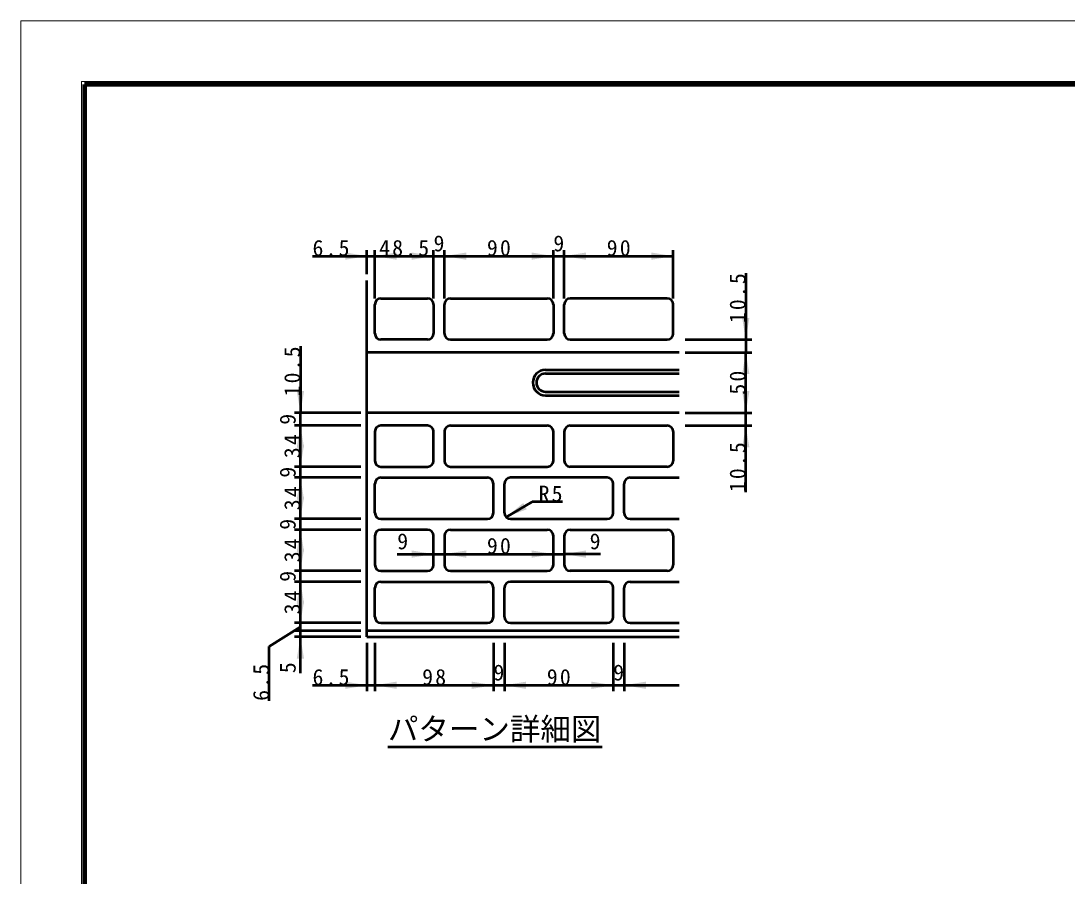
# Model space of a CAD drawing. Units: millimetres, scale not verified, with parts at other scales. Extents: x -2102 to 2102, y -1485 to 1485.
# Drawn here: x -2102 to -374, y 72 to 1485 of the extents above; entities that cross this region are included whole.
import ezdxf
from ezdxf.enums import TextEntityAlignment as Align

# ---------------------------------------------------------------- set-up
doc = ezdxf.new("R2010")
doc.units = ezdxf.units.MM
doc.header["$LTSCALE"] = 5
doc.layers.add('0-0_V-nasSTD', color=7, linetype='Continuous', lineweight=35)
doc.layers.add('0-1_0', color=7, linetype='Continuous', lineweight=50)
doc.styles.add('ＭＳ ゴシック', font='')
doc.styles.get('ＭＳ ゴシック').set_extended_font_data('MS Gothic')

msp = doc.modelspace()

# ---------------------------------------------------------------- linework, layer by layer
at = {"layer": '0-0_V-nasSTD', "lineweight": 100}
msp.add_line((-1997.5, 1380), (-1997.5, -1380), dxfattribs=at)
at = {"layer": '0-0_V-nasSTD', "lineweight": 18}
for points in [[(-2102.5, -1485), (-2102.5, 1485), (2102.5, 1485), (2102.5, -1485)], [(-2002.5, -1385), (-2002.5, 1385), (2002.5, 1385), (2002.5, -1385)]]:
    msp.add_lwpolyline(points, close=True, dxfattribs=at)
at = {"layer": '0-0_V-nasSTD', "lineweight": 100}
msp.add_lwpolyline([(1997.5, -1380), (1997.5, 1380), (-1997.5, 1380)], dxfattribs=at)
at = {"layer": '0-0_V-nasSTD'}
for points in [[(-1566.562, 1090.415), (-1566.562, 1102.415), (-1530.562, 1096.415)], [(-1517.562, 1096.415), (-1481.562, 1090.415), (-1481.562, 1102.415)], [(-1456.562, 1090.415), (-1456.562, 1102.415), (-1420.562, 1096.415)], [(-1402.562, 1096.415), (-1366.562, 1090.415), (-1366.562, 1102.415)], [(-1258.562, 1090.415), (-1258.562, 1102.415), (-1222.562, 1096.415)], [(-1204.562, 1096.415), (-1168.562, 1090.415), (-1168.562, 1102.415)], [(-1060.562, 1090.415), (-1060.562, 1102.415), (-1024.562, 1096.415)], [(-910.562, 994.415), (-904.562, 958.415), (-898.562, 994.415)], [(-910.562, 901.415), (-904.562, 937.415), (-898.562, 901.415)], [(-1646.562, 873.415), (-1640.562, 837.415), (-1634.562, 873.415)], [(-910.562, 873.415), (-904.562, 837.415), (-898.562, 873.415)], [(-1646.562, 780.415), (-1640.562, 816.415), (-1634.562, 780.415)], [(-910.562, 780.415), (-904.562, 816.415), (-898.562, 780.415)], [(-1646.562, 784.415), (-1640.562, 748.415), (-1634.562, 784.415)], [(-1646.562, 694.415), (-1640.562, 730.415), (-1634.562, 694.415)], [(-1646.562, 698.415), (-1640.562, 662.415), (-1634.562, 698.415)], [(-1300.633, 665.344), (-1272.456, 688.54), (-1266.456, 678.148)], [(-1646.562, 608.415), (-1640.562, 644.415), (-1634.562, 608.415)], [(-1646.562, 612.415), (-1640.562, 576.415), (-1634.562, 612.415)], [(-1456.562, 598.157), (-1456.562, 610.157), (-1420.562, 604.157)], [(-1402.562, 604.157), (-1366.562, 598.157), (-1366.562, 610.157)], [(-1258.562, 598.157), (-1258.562, 610.157), (-1222.562, 604.157)], [(-1204.562, 604.157), (-1168.562, 598.157), (-1168.562, 610.157)], [(-1646.562, 522.415), (-1640.562, 558.415), (-1634.562, 522.415)], [(-1646.562, 526.415), (-1640.562, 490.415), (-1634.562, 526.415)], [(-1646.562, 431.415), (-1640.562, 467.415), (-1634.562, 431.415)], [(-1566.562, 381.415), (-1566.562, 393.415), (-1530.562, 387.415)], [(-1517.562, 387.415), (-1481.562, 381.415), (-1481.562, 393.415)], [(-1357.562, 381.415), (-1357.562, 393.415), (-1321.562, 387.415)], [(-1303.562, 387.415), (-1267.562, 381.415), (-1267.562, 393.415)], [(-1159.562, 381.415), (-1159.562, 393.415), (-1123.562, 387.415)], [(-1105.562, 387.415), (-1069.562, 381.415), (-1069.562, 393.415)]]:
    msp.add_solid(points, dxfattribs=at)
at = {"layer": '0-1_0'}
for p, q in [((-1620.562, 1096.415), (-1530.562, 1096.415)), ((-1530.562, 1066.415), (-1530.562, 1106.415)), ((-1530.562, 1096.415), (-1517.562, 1096.415)), ((-1517.562, 1026.415), (-1517.562, 1106.415)), ((-1517.562, 1096.415), (-1420.562, 1096.415)), ((-1420.562, 1026.415), (-1420.562, 1106.415)), ((-1420.562, 1096.415), (-1402.562, 1096.415)), ((-1402.562, 1026.415), (-1402.562, 1106.415)), ((-1402.562, 1096.415), (-1222.562, 1096.415)), ((-1222.562, 1026.415), (-1222.562, 1106.415)), ((-1222.562, 1096.415), (-1204.562, 1096.415)), ((-1204.562, 1026.415), (-1204.562, 1106.415)), ((-1204.562, 1096.415), (-1024.562, 1096.415)), ((-1024.562, 1026.415), (-1024.562, 1106.415)), ((-1530.562, 467.415), (-1530.562, 1056.415)), ((-904.562, 1068.415), (-904.562, 958.415)), ((-1507.562, 1026.415), (-1430.562, 1026.415)), ((-1392.562, 1026.415), (-1232.562, 1026.415)), ((-1034.562, 1026.415), (-1194.562, 1026.415)), ((-1517.562, 968.415), (-1517.562, 1016.415)), ((-1420.562, 1016.415), (-1420.562, 968.415)), ((-1402.562, 968.415), (-1402.562, 1016.415)), ((-1222.562, 1016.415), (-1222.562, 968.415)), ((-1204.562, 968.415), (-1204.562, 1016.415)), ((-1024.562, 968.415), (-1024.562, 1016.415)), ((-1430.562, 958.415), (-1507.562, 958.415)), ((-1392.562, 958.415), (-1232.562, 958.415)), ((-1194.562, 958.415), (-1034.562, 958.415)), ((-1004.562, 958.415), (-894.562, 958.415)), ((-904.562, 958.415), (-904.562, 937.415)), ((-1640.562, 947.415), (-1640.562, 837.415)), ((-1014.562, 937.415), (-1530.562, 937.415)), ((-1004.562, 937.415), (-894.562, 937.415)), ((-904.562, 837.415), (-904.562, 937.415)), ((-1235.562, 908.415), (-1014.562, 908.415)), ((-1235.562, 902.415), (-1014.562, 902.415)), ((-1235.562, 872.415), (-1014.562, 872.415)), ((-1235.562, 866.415), (-1014.562, 866.415)), ((-1540.562, 837.415), (-1650.562, 837.415)), ((-1640.562, 816.415), (-1640.562, 837.415)), ((-1014.562, 837.415), (-1530.562, 837.415)), ((-1004.562, 837.415), (-894.562, 837.415)), ((-904.562, 816.415), (-904.562, 837.415)), ((-1540.562, 816.415), (-1650.562, 816.415)), ((-1640.562, 748.415), (-1640.562, 816.415)), ((-1430.562, 816.415), (-1507.562, 816.415)), ((-1392.562, 816.415), (-1232.562, 816.415)), ((-1194.562, 816.415), (-1034.562, 816.415)), ((-1004.562, 816.415), (-894.562, 816.415)), ((-904.562, 706.415), (-904.562, 816.415)), ((-1517.562, 806.415), (-1517.562, 758.415)), ((-1420.562, 758.415), (-1420.562, 806.415)), ((-1402.562, 806.415), (-1402.562, 758.415)), ((-1222.562, 758.415), (-1222.562, 806.415)), ((-1204.562, 806.415), (-1204.562, 758.415)), ((-1024.562, 806.415), (-1024.562, 758.415)), ((-1540.562, 748.415), (-1650.562, 748.415)), ((-1640.562, 730.415), (-1640.562, 748.415)), ((-1507.562, 748.415), (-1430.562, 748.415)), ((-1392.562, 748.415), (-1232.562, 748.415)), ((-1034.562, 748.415), (-1194.562, 748.415)), ((-1540.562, 730.415), (-1650.562, 730.415)), ((-1640.562, 662.415), (-1640.562, 730.415)), ((-1507.562, 730.415), (-1331.562, 730.415)), ((-1133.562, 730.415), (-1293.562, 730.415)), ((-1095.562, 730.415), (-1014.562, 730.415)), ((-1517.562, 672.415), (-1517.562, 720.415)), ((-1321.562, 672.415), (-1321.562, 720.415)), ((-1303.562, 672.415), (-1303.562, 720.415)), ((-1123.562, 672.415), (-1123.562, 720.415)), ((-1105.562, 672.415), (-1105.562, 720.415)), ((-1257.332, 690.344), (-1300.633, 665.344)), ((-1207.332, 690.344), (-1257.332, 690.344)), ((-1540.562, 662.415), (-1650.562, 662.415)), ((-1640.562, 644.415), (-1640.562, 662.415)), ((-1507.562, 662.415), (-1331.562, 662.415)), ((-1293.562, 662.415), (-1133.562, 662.415)), ((-1095.562, 662.415), (-1014.562, 662.415)), ((-1540.562, 644.415), (-1650.562, 644.415)), ((-1640.562, 576.415), (-1640.562, 644.415)), ((-1430.562, 644.415), (-1507.562, 644.415)), ((-1392.562, 644.415), (-1232.562, 644.415)), ((-1194.562, 644.415), (-1034.562, 644.415)), ((-1517.562, 634.415), (-1517.562, 586.415)), ((-1420.562, 586.415), (-1420.562, 634.415)), ((-1402.562, 634.415), (-1402.562, 586.415)), ((-1222.562, 586.415), (-1222.562, 634.415)), ((-1204.562, 634.415), (-1204.562, 586.415)), ((-1024.562, 634.415), (-1024.562, 586.415)), ((-1480.562, 604.157), (-1420.562, 604.157)), ((-1420.562, 604.157), (-1402.562, 604.157)), ((-1402.562, 604.157), (-1222.562, 604.157)), ((-1222.562, 604.157), (-1204.562, 604.157)), ((-1144.562, 604.157), (-1204.562, 604.157)), ((-1540.562, 576.415), (-1650.562, 576.415)), ((-1640.562, 558.415), (-1640.562, 576.415)), ((-1507.562, 576.415), (-1430.562, 576.415)), ((-1392.562, 576.415), (-1232.562, 576.415)), ((-1034.562, 576.415), (-1194.562, 576.415)), ((-1540.562, 558.415), (-1650.562, 558.415)), ((-1507.562, 558.415), (-1331.562, 558.415)), ((-1133.562, 558.415), (-1293.562, 558.415)), ((-1095.562, 558.415), (-1014.562, 558.415)), ((-1517.562, 500.415), (-1517.562, 548.415)), ((-1321.562, 500.415), (-1321.562, 548.415)), ((-1303.562, 500.415), (-1303.562, 548.415)), ((-1123.562, 500.415), (-1123.562, 548.415)), ((-1105.562, 500.415), (-1105.562, 548.415)), ((-1540.562, 490.415), (-1650.562, 490.415)), ((-1507.562, 490.415), (-1331.562, 490.415)), ((-1293.562, 490.415), (-1133.562, 490.415)), ((-1095.562, 490.415), (-1014.562, 490.415)), ((-1692.098, 451.699), (-1640.562, 483.915)), ((-1540.562, 477.415), (-1650.562, 477.415)), ((-1540.562, 467.415), (-1650.562, 467.415)), ((-1640.562, 467.415), (-1640.562, 477.415)), ((-1640.562, 407.415), (-1640.562, 467.415)), ((-1014.562, 477.415), (-1530.562, 477.415)), ((-1530.562, 467.415), (-1014.562, 467.415)), ((-1692.098, 361.699), (-1692.098, 451.699)), ((-1530.562, 457.415), (-1530.562, 377.415)), ((-1517.562, 457.415), (-1517.562, 377.415)), ((-1321.562, 457.415), (-1321.562, 377.415)), ((-1303.562, 457.415), (-1303.562, 377.415)), ((-1123.562, 457.415), (-1123.562, 377.415)), ((-1105.562, 457.415), (-1105.562, 377.415)), ((-1620.562, 387.415), (-1530.562, 387.415)), ((-1530.562, 387.415), (-1517.562, 387.415)), ((-1517.562, 387.415), (-1321.562, 387.415)), ((-1321.562, 387.415), (-1303.562, 387.415)), ((-1303.562, 387.415), (-1123.562, 387.415)), ((-1123.562, 387.415), (-1105.562, 387.415)), ((-1105.562, 387.415), (-1014.562, 387.415)), ((-1496.017, 285.652), (-1142.007, 285.652))]:
    msp.add_line(p, q, dxfattribs=at)
msp.add_lwpolyline([(-1640.562, 477.415), (-1640.562, 490.415), (-1640.562, 558.415)], dxfattribs=at)
for centre, radius, start, end in [((-1507.562, 1016.415), 10, 90, 180), ((-1430.562, 1016.415), 10, 0, 90), ((-1392.562, 1016.415), 10, 90, 180), ((-1232.562, 1016.415), 10, 0, 90), ((-1194.562, 1016.415), 10, 90, 180), ((-1034.562, 1016.415), 10, 0, 90), ((-1507.562, 968.415), 10, 180, 270), ((-1430.562, 968.415), 10, 270, 0), ((-1392.562, 968.415), 10, 180, 270), ((-1232.562, 968.415), 10, 270, 0), ((-1194.562, 968.415), 10, 180, 270), ((-1034.562, 968.415), 10, 270, 0), ((-1235.562, 887.415), 21, 90, 270), ((-1235.562, 887.415), 15, 90, 270), ((-1507.562, 806.415), 10, 90, 180), ((-1430.562, 806.415), 10, 0, 90), ((-1392.562, 806.415), 10, 90, 180), ((-1232.562, 806.415), 10, 0, 90), ((-1194.562, 806.415), 10, 90, 180), ((-1034.562, 806.415), 10, 0, 90), ((-1507.562, 758.415), 10, 180, 270), ((-1430.562, 758.415), 10, 270, 0), ((-1392.562, 758.415), 10, 180, 270), ((-1232.562, 758.415), 10, 270, 0), ((-1194.562, 758.415), 10, 180, 270), ((-1034.562, 758.415), 10, 270, 0), ((-1507.562, 720.415), 10, 90, 180), ((-1331.562, 720.415), 10, 0, 90), ((-1293.562, 720.415), 10, 90, 180), ((-1133.562, 720.415), 10, 0, 90), ((-1095.562, 720.415), 10, 90, 180), ((-1507.562, 672.415), 10, 180, 270), ((-1331.562, 672.415), 10, 270, 0), ((-1293.562, 672.415), 10, 180, 270), ((-1133.562, 672.415), 10, 270, 0), ((-1095.562, 672.415), 10, 180, 270), ((-1507.562, 634.415), 10, 90, 180), ((-1430.562, 634.415), 10, 0, 90), ((-1392.562, 634.415), 10, 90, 180), ((-1232.562, 634.415), 10, 0, 90), ((-1194.562, 634.415), 10, 90, 180), ((-1034.562, 634.415), 10, 0, 90), ((-1507.562, 586.415), 10, 180, 270), ((-1430.562, 586.415), 10, 270, 0), ((-1392.562, 586.415), 10, 180, 270), ((-1232.562, 586.415), 10, 270, 0), ((-1194.562, 586.415), 10, 180, 270), ((-1034.562, 586.415), 10, 270, 0), ((-1507.562, 548.415), 10, 90, 180), ((-1331.562, 548.415), 10, 0, 90), ((-1293.562, 548.415), 10, 90, 180), ((-1133.562, 548.415), 10, 0, 90), ((-1095.562, 548.415), 10, 90, 180), ((-1507.562, 500.415), 10, 180, 270), ((-1331.562, 500.415), 10, 270, 0), ((-1293.562, 500.415), 10, 180, 270), ((-1133.562, 500.415), 10, 270, 0), ((-1095.562, 500.415), 10, 180, 270)]:
    msp.add_arc(centre, radius, start, end, dxfattribs=at)

# ---------------------------------------------------------------- texts
at = {"layer": '0-0_V-nasSTD', "style": 'ＭＳ ゴシック'}
for s, height, p in [('9', 26.39, (-1420.562, 1096.415)), ('9', 26.39, (-1222.562, 1096.415)), ('9', 26.39, (-1480.562, 604.157)), ('9', 26.39, (-1162.562, 604.157)), ('9', 26.39, (-1321.562, 387.415)), ('9', 26.39, (-1123.562, 387.415)), ('パターン詳細図', 36.95, (-1496.017, 285.652))]:
    msp.add_text(s, height=height, dxfattribs=at).set_placement(p, align=Align.BOTTOM_LEFT)
for s, p in [('9', (-1640.562, 817.915)), ('9', (-1640.562, 730.415)), ('9', (-1640.562, 644.415)), ('9', (-1640.562, 558.415)), ('5', (-1640.562, 407.415))]:
    msp.add_text(s, height=26.39, rotation=90, dxfattribs=at).set_placement(p, align=Align.BOTTOM_LEFT)
at = {"layer": '0-0_V-nasSTD', "char_height": 26.39, "attachment_point": 7, "style": 'ＭＳ ゴシック'}
for s, insert in [('\\T1.2;6.5', (-1620.562, 1096.415)), ('\\T1.2;48.5', (-1510.462, 1096.415)), ('\\T1.2;90', (-1332.362, 1096.415)), ('\\T1.2;90', (-1134.362, 1096.415)), ('\\T1.2;R5', (-1246.932, 690.344)), ('\\T1.2;90', (-1332.362, 604.157)), ('\\T1.2;6.5', (-1620.562, 387.415)), ('\\T1.2;98', (-1439.362, 387.415)), ('\\T1.2;90', (-1233.362, 387.415))]:
    msp.add_mtext(s, dxfattribs=dict(at, insert=insert))
at = {"layer": '0-0_V-nasSTD', "char_height": 26.39, "attachment_point": 7, "rotation": 90, "style": 'ＭＳ ゴシック'}
for s, insert in [('\\T1.2;10.5', (-904.562, 985.615)), ('\\T1.2;10.5', (-1640.562, 864.615)), ('\\T1.2;50', (-904.562, 867.615)), ('\\T1.2;34', (-1640.562, 762.615)), ('\\T1.2;10.5', (-904.562, 706.415)), ('\\T1.2;34', (-1640.562, 676.615)), ('\\T1.2;34', (-1640.562, 590.615)), ('\\T1.2;34', (-1640.562, 504.615)), ('\\T1.2;6.5', (-1692.098, 361.699))]:
    msp.add_mtext(s, dxfattribs=dict(at, insert=insert))

doc.saveas('drawing.dxf')
